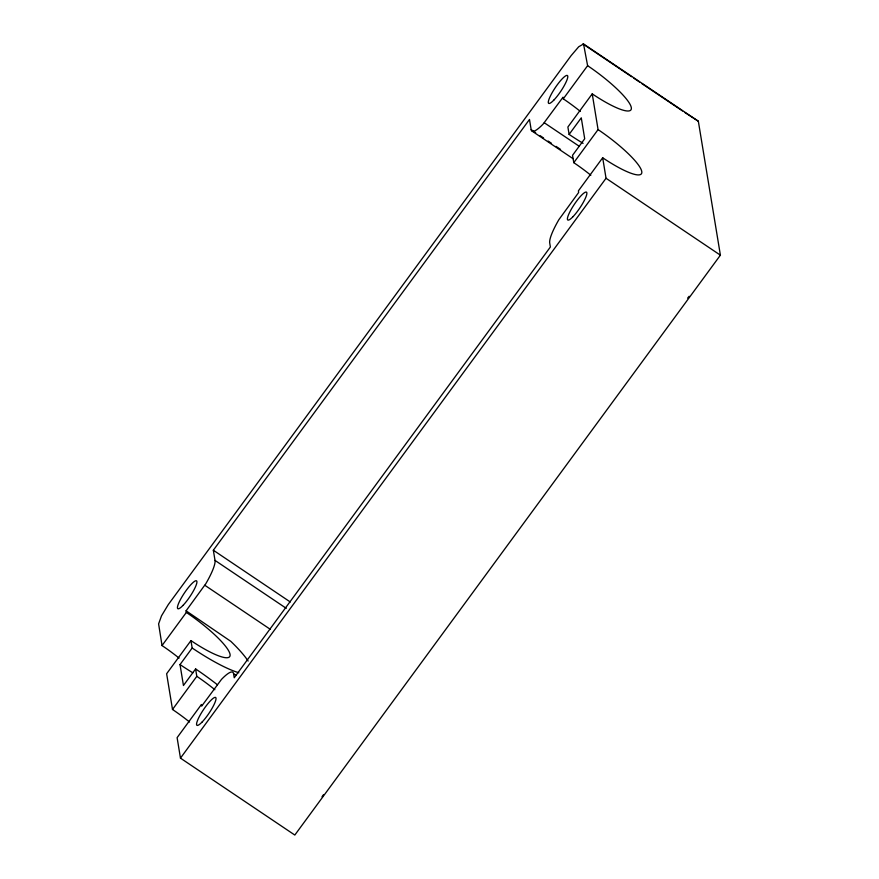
<?xml version="1.0" encoding="UTF-8"?>
<svg xmlns="http://www.w3.org/2000/svg" width="879" height="879" viewBox="0 0 879 879"><rect width="100%" height="100%" fill="white"/><g stroke="black" fill="none" stroke-linecap="round" stroke-linejoin="round"><path stroke-width="1.32" d="M189.545 722.011A50.872 10.218 36.3 0 0 172.504 709.474L166.636 673.743L190.952 640.604A50.872 10.207 36.3 0 0 230.045 654.339A50.872 10.207 36.3 0 0 186.348 612.421L186.084 610.828L205.818 583.711A36.709 7.208 -56.1 0 0 215.014 560.406L213.344 550.232L529.488 119.467L531.158 129.631L535.674 132.674M179.074 658.096A50.872 10.207 36.3 0 0 162.033 645.56L186.348 612.421M172.504 709.474L196.808 676.336L195.599 668.93L183.447 685.499L180.019 664.579L192.171 648.01L190.952 640.604M531.158 129.631A36.709 7.208 -56.1 0 0 543.233 123.95L563.021 97.217L563.274 98.833A50.872 10.196 36.3 0 1 580.316 111.38M563.274 98.833L587.611 65.683L583.546 43.972L578.69 46.785L571.097 55.674L168.263 604.62L161.516 615.827L158.605 623.892L162.033 645.56M587.611 65.683A50.872 10.196 36.3 0 1 631.298 107.612A50.872 10.196 36.3 0 1 592.226 93.866L567.889 127.015L569.12 134.41A77.616 15.569 36.3 0 0 583.096 143.332M569.12 134.41L581.272 117.841L584.7 138.761L572.537 155.319L573.789 162.67A50.872 10.185 36.3 0 1 590.831 175.218M573.789 162.67L598.072 129.598L592.226 93.866M598.072 129.598A50.872 10.185 36.3 0 1 641.758 171.537A50.872 10.185 36.3 0 1 602.686 157.77L578.415 190.831L578.635 192.512L558.901 219.629A36.709 7.208 -56.1 0 0 549.705 242.934L550.375 246.999L234.232 677.764L233.561 673.699A36.709 7.208 -56.1 0 0 221.486 679.39L201.687 706.112L201.412 704.529L177.108 737.657L180.47 758.137L294.817 835.05L720.395 255.174L698.333 121.214L684.807 112.49M180.47 758.137L606.038 178.261L602.686 157.77M583.546 43.972L698.333 121.214M582.92 43.95L631.594 76.693M633.869 78.22L639.527 82.022M641.791 83.549L682.543 110.963M544.277 122.763L579.349 146.353M606.038 178.261L720.395 255.174M540.2 135.718L543.596 138.003M548.122 141.047L551.518 143.332M556.044 146.375L560.56 149.419M532.311 131.279L573.031 158.67M213.344 550.232L290.268 601.972M215.014 560.406L286.279 608.334M204.84 585.282L270.446 629.419M186.084 610.828L230.814 641.351A77.616 15.569 36.3 0 1 248.142 661.052M233.561 673.699L235.825 675.226M192.864 672.82A77.616 15.569 36.3 0 1 180.019 664.579M238.802 672.732A77.616 15.569 36.3 0 1 192.171 648.01M195.599 668.93A77.616 15.569 36.3 0 1 217.399 684.741M196.808 676.336A50.872 10.218 36.3 0 1 214.861 689.696M689.136 296.289A30.413 5.977 -56.1 0 1 687.62 298.124M323.538 794.638A30.413 5.977 -56.1 0 1 322.011 796.759M573.053 216.619A16.778 3.296 -56.1 0 0 586.853 192.776A16.778 3.296 -56.1 0 0 571.504 208.883A16.778 3.296 -56.1 0 0 573.053 216.619M202.071 722.066A16.778 3.296 -56.1 0 0 216.003 698.157A16.778 3.296 -56.1 0 0 200.753 714.023A16.778 3.296 -56.1 0 0 202.071 722.066M553.836 100.107A16.778 3.296 -56.1 0 0 567.768 76.198A16.778 3.296 -56.1 0 0 552.517 92.053A16.778 3.296 -56.1 0 0 553.836 100.107M182.975 605.433A16.778 3.296 -56.1 0 0 196.907 581.524A16.778 3.296 -56.1 0 0 181.656 597.379A16.778 3.296 -56.1 0 0 182.975 605.433"/></g></svg>
